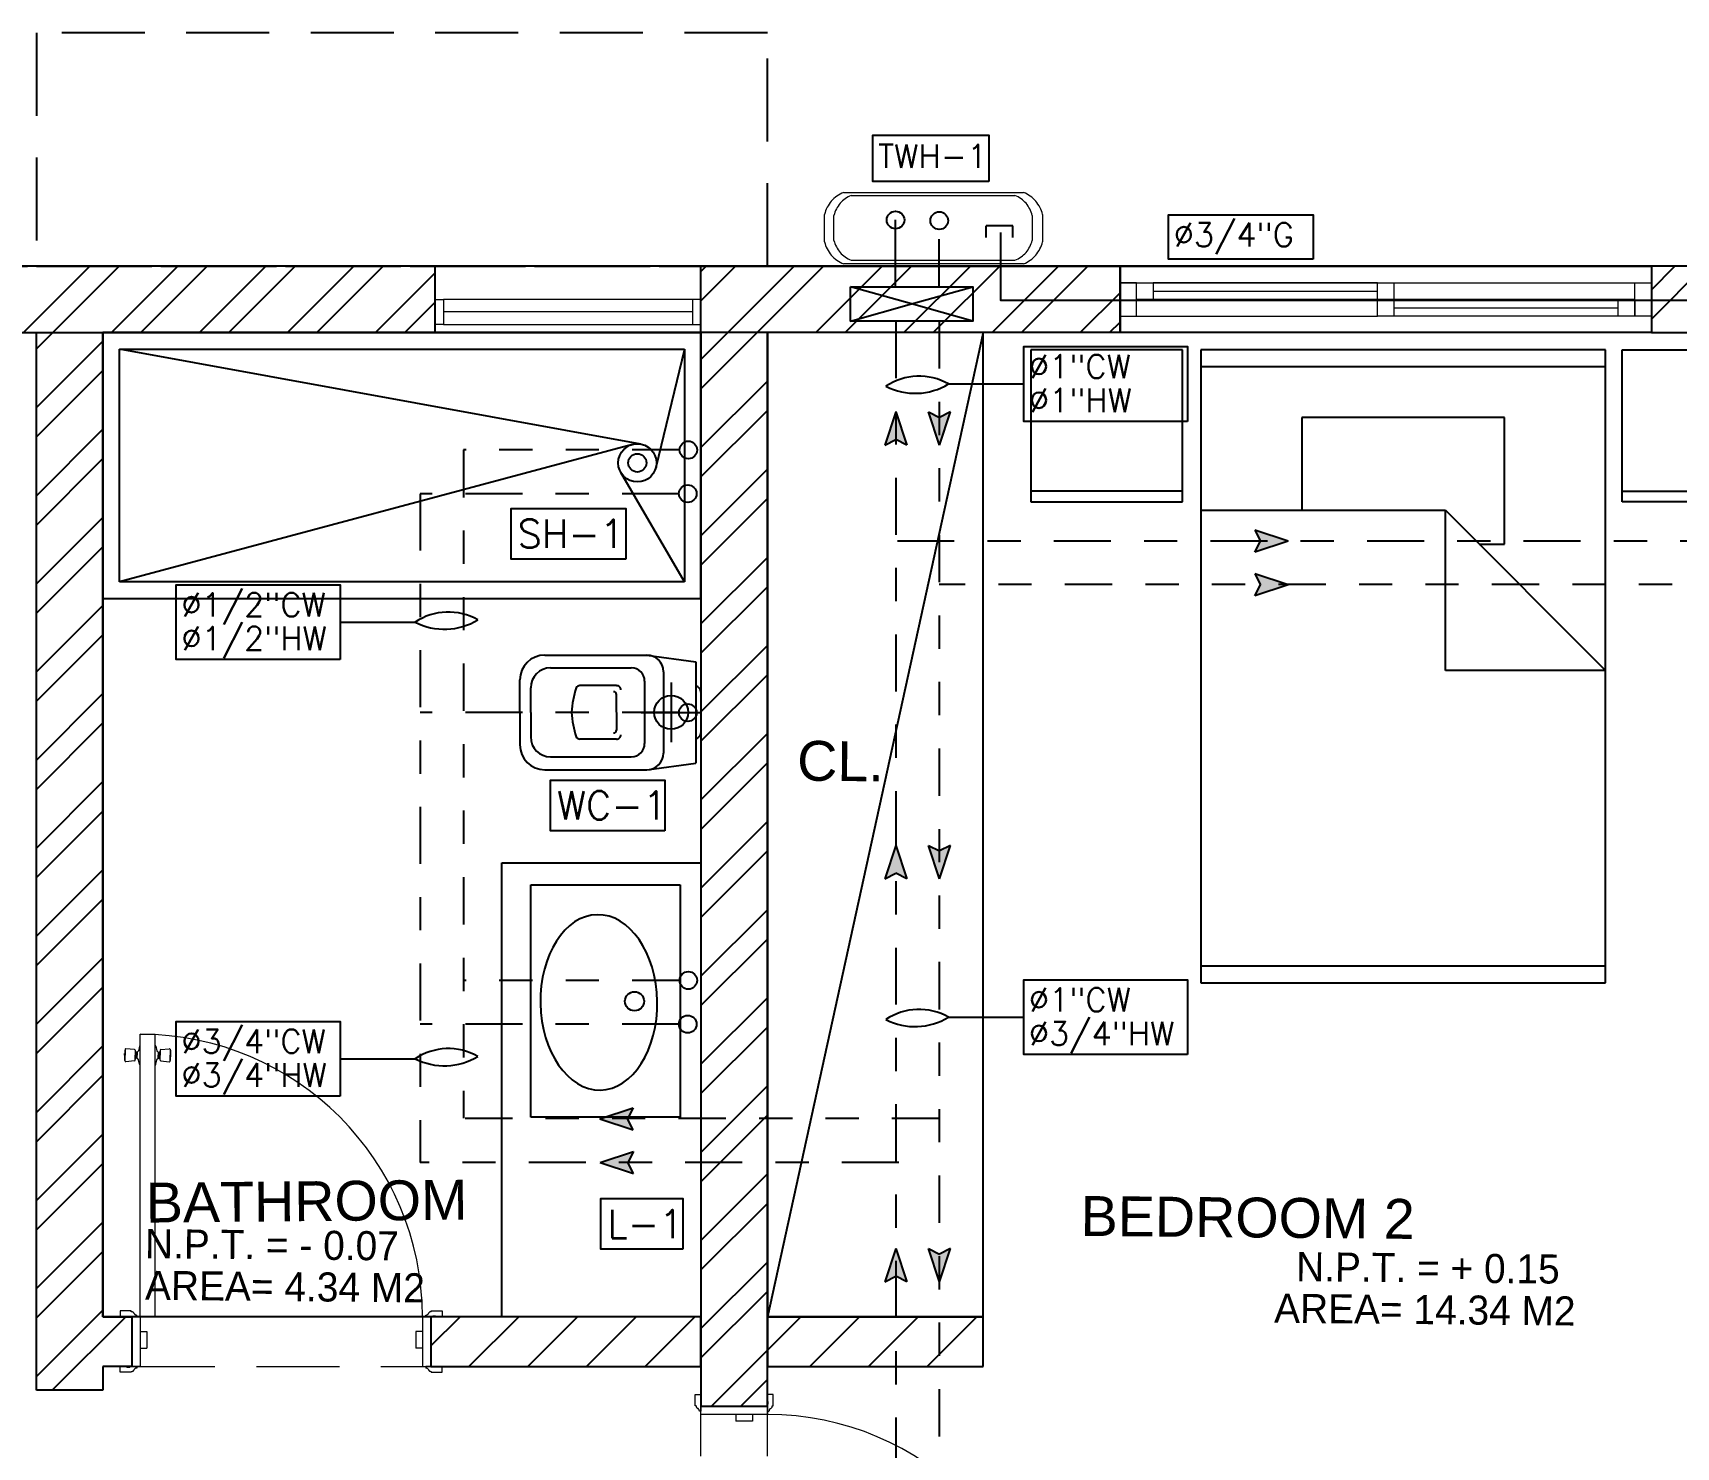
# Model space of a CAD drawing. Header units: millimetres. Extents: x 1591 to 1638, y 1324 to 1492.
# Drawn here: x 1609.208 to 1614.156, y 1416.92 to 1421.177 of the extents above; entities that cross this region are included whole.
import ezdxf
from ezdxf.lldxf.tags import DXFTag

# ---------------------------------------------------------------- set-up
doc = ezdxf.new("R2010")
doc.units = ezdxf.units.MM
for name, pattern in [('CENTER2', [28.575, 19.05, -3.175, 3.175, -3.175]), ('HIDDEN', [0.375, 0.25, -0.125]), ('PHANTOM2', [31.75, 15.875, -3.175, 3.175, -3.175, 3.175, -3.175]), ('PLANTAS$0$HIDDEN', [0.375, 0.25, -0.125])]:
    doc.linetypes.add(name, pattern=pattern)
for name, color, linetype in [('AA', 7, 'Continuous'), ('Li-Proyecciones', 40, 'HIDDEN'), ('Mo-Aparatos Sanitarios', 9, 'Continuous'), ('Mu-0.15', 63, 'Continuous'), ('Mu-0.20', 5, 'Continuous'), ('Mu-Alfeizar', 141, 'Continuous'), ('Plump', 7, 'Continuous'), ('TEXTS', 1, 'Continuous'), ('Tx-Espacio', 7, 'Continuous')]:
    doc.layers.add(name, color=color, linetype=linetype)
doc.layers.add('Ha-Muros 0.15', color=7, linetype='Continuous', true_color=0x8c8c8c)
doc.layers.add('Ha-Muros 0.20', color=7, linetype='Continuous', true_color=0x8c8c8c)
for name, color, linetype, lineweight in [('iluminacion', 1, 'Continuous', 15), ('JAMBA', 1, 'HIDDEN', 15), ('muro bajo', 123, 'Continuous', 9), ('PUERTAS', 3, 'Continuous', 20), ('Ventanas', 3, 'Continuous', 13)]:
    doc.layers.add(name, color=color, linetype=linetype, lineweight=lineweight)
doc.styles.add('CHICO', font='stylu.ttf')
doc.styles.add('GORDITA', font='swissek.ttf')
doc.styles.get("Standard").update_dxf_attribs({"font": 'arial.ttf'})
doc.styles.add('TEXTS', font='romans9.shx')
tags = doc.linetypes.add('GAS_LINE', pattern='A,12.7,-5.08,["GAS",Standard,S=2.54,R=0,X=-2.54,Y=-1.27],-6.35', length=24.13).pattern_tags.tags
tags[6] = DXFTag(74, 10)

# ---------------------------------------------------------------- blocks, each defined once
blk = doc.blocks.new('A$Cec5ab6e8')
at = {"color": 9, "linetype": 'Continuous', "true_color": 0xc7c8ca, "extrusion": (-3.67388e-16, -1, 0)}
for p, q in [((23.7672, 19.9277), (23.31, 19.9277)), ((23.7672, 19.5026), (23.31, 19.5026)), ((23.31, 19.4705), (23.7672, 19.4705))]:
    blk.add_line(p, q, dxfattribs=at)
at = {"color": 9, "linetype": 'Continuous', "true_color": 0xc7c8ca, "extrusion": (-1, 3.67388e-16, 0)}
for p, q in [((23.31, 19.9277), (23.31, 19.4705)), ((23.31, 19.9277), (23.31, 19.9277)), ((23.7672, 19.9277), (23.7672, 19.9277))]:
    blk.add_line(p, q, dxfattribs=at)
at = {"color": 9, "linetype": 'Continuous', "true_color": 0xc7c8ca}
for p, q in [((23.7672, 19.4705), (23.7672, 19.9277)), ((25.0912, 19.4705), (25.0912, 19.9277))]:
    blk.add_line(p, q, dxfattribs=at)
at = {"color": 9, "true_color": 0xc7c8ca}
for p, q in [((25.0412, 19.9277), (23.822, 19.9277)), ((23.822, 19.9277), (23.822, 18.0227)), ((25.0412, 18.0227), (25.0412, 19.9277)), ((25.0412, 19.8769), (23.822, 19.8769)), ((24.7364, 19.7245), (24.1268, 19.7245)), ((24.1268, 19.7245), (24.1268, 19.4451)), ((24.7364, 19.3435), (24.7364, 19.7245)), ((23.822, 19.4451), (24.5586, 19.4451)), ((24.5586, 19.4451), (25.0412, 18.9625)), ((24.5586, 18.9625), (24.5586, 19.4451)), ((24.6602, 19.3435), (24.7364, 19.3435)), ((21.847, 19.0094), (22.1541, 19.0094)), ((22.1541, 19.0094), (22.302, 18.9894)), ((21.8642, 18.9708), (22.1073, 18.9708)), ((22.2041, 18.9594), (22.2041, 18.7144)), ((22.302, 18.9894), (22.302, 18.6844)), ((25.0412, 18.9625), (24.5586, 18.9625)), ((21.772, 18.8369), (21.772, 18.9344)), ((21.8042, 18.8369), (21.8042, 18.9108)), ((22.0625, 18.9173), (21.9526, 18.9173)), ((22.1473, 18.9308), (22.1473, 18.743)), ((22.227, 18.9269), (22.227, 18.7469)), ((22.0626, 18.8374), (22.0626, 18.8908)), ((22.3166, 18.8982), (22.3166, 18.7757)), ((21.772, 18.8369), (21.772, 18.7394)), ((21.8042, 18.8369), (21.8042, 18.763)), ((22.0626, 18.8364), (22.0626, 18.7831)), ((22.137, 18.8369), (22.317, 18.8369)), ((22.0625, 18.7566), (21.9526, 18.7566)), ((21.847, 18.6644), (22.1541, 18.6644)), ((21.8642, 18.703), (22.1073, 18.703)), ((22.1541, 18.6644), (22.302, 18.6844)), ((23.822, 18.0735), (25.0412, 18.0735)), ((23.822, 18.0227), (25.0412, 18.0227))]:
    blk.add_line(p, q, dxfattribs=at)
at = {"color": 9, "linetype": 'Continuous', "true_color": 0xc7c8ca, "extrusion": (3.67388e-16, -1, 0)}
for p, q in [((25.0912, 19.9277), (25.5484, 19.9277)), ((25.0912, 19.5026), (25.5484, 19.5026)), ((25.5484, 19.4705), (25.0912, 19.4705))]:
    blk.add_line(p, q, dxfattribs=at)
at = {"color": 9, "linetype": 'Continuous', "true_color": 0xc7c8ca, "extrusion": (1, 3.67388e-16, 0)}
blk.add_line((25.0912, 19.9277), (25.0912, 19.9277), dxfattribs=at)
at = {"color": 9, "true_color": 0xc7c8ca}
blk.add_circle((22.227, 18.8369), 0.051, dxfattribs=at)
for centre, radius, start, end in [((21.847, 18.9344), 0.075, 90, 180), ((22.1541, 18.9594), 0.05, 0, 90), ((21.8642, 18.9108), 0.06, 90, 180), ((22.1073, 18.9308), 0.04, 0, 90), ((22.2781, 18.8076), 0.3525, 162.9925, 175.1733), ((21.9526, 18.904), 0.0133, 90, 150), ((22.0635, 18.9047), 0.0126, 0, 94.5391), ((22.2948, 18.8962), 0.0219, 5.0287, 70.7983), ((22.0544, 18.8908), 0.00815, 0.1738, 93.7164), ((22.2781, 18.8663), 0.3525, 184.8267, 197.0075), ((21.8642, 18.763), 0.06, 180, 270), ((21.9526, 18.7699), 0.0133, 210, 270), ((22.0544, 18.7831), 0.00815, 266.2836, 359.8262), ((22.0635, 18.7692), 0.0126, 265.4609, 0), ((22.2948, 18.7776), 0.0219, 289.2017, 354.9713), ((21.847, 18.7394), 0.075, 180, 270), ((22.1073, 18.743), 0.04, 270, 0), ((22.1541, 18.7144), 0.05, 270, 0)]:
    blk.add_arc(centre, radius, start, end, dxfattribs=at)
at = {"layer": 'Defpoints', "color": 9, "true_color": 0xc7c8ca}
for p, q in [((29.8386, 20.18), (17.0386, 20.18)), ((20.516, 17.0179), (20.516, 19.9799)), ((20.516, 19.9799), (22.317, 19.9799)), ((22.317, 19.9799), (22.317, 17.0179)), ((22.317, 17.0179), (20.516, 17.0179))]:
    blk.add_line(p, q, dxfattribs=at)
at = {"layer": 'Ha-Muros 0.15', "color": 9, "linetype": 'Continuous', "true_color": 0xc7c8ca}
for p, q in [((21.5033, 16.9297, 0), (21.5915, 17.0179, 0)), ((21.6185, 16.8681, 0), (21.7682, 17.0179, 0)), ((21.7952, 16.8681, 0), (21.9449, 17.0178, 0)), ((21.9719, 16.868, 0), (22.1216, 17.0177, 0)), ((22.1486, 16.8679, 0), (22.2983, 17.0177, 0)), ((22.517, 16.9172, 0), (22.6177, 17.0179, 0)), ((22.6447, 16.8681, 0), (22.7944, 17.0178, 0)), ((22.8214, 16.868, 0), (22.9711, 17.0177, 0)), ((22.9981, 16.868, 0), (23.1478, 17.0177, 0))]:
    blk.add_line(p, q, dxfattribs=at)
at = {"layer": 'Ha-Muros 0.20', "color": 9, "linetype": 'Continuous', "true_color": 0xc7c8ca}
for p, q in [((20.2766, 19.9799, 0), (20.4766, 20.1799, 0)), ((20.365, 19.9799, 0), (20.565, 20.1799, 0)), ((20.5417, 19.9799, 0), (20.7417, 20.1799, 0)), ((20.6301, 19.9799, 0), (20.8301, 20.1799, 0)), ((20.8069, 19.9799, 0), (21.0069, 20.1799, 0)), ((20.8953, 19.9799, 0), (21.0953, 20.1799, 0)), ((21.0721, 19.9799, 0), (21.2721, 20.1799, 0)), ((21.1605, 19.9799, 0), (21.3605, 20.1799, 0)), ((21.3372, 19.9799, 0), (21.517, 20.1597, 0)), ((22.317, 20.1642, 0), (22.3327, 20.1799, 0)), ((22.317, 20.0758, 0), (22.4211, 20.1799, 0)), ((22.3979, 19.9799, 0), (22.5979, 20.1799, 0)), ((22.4863, 19.9799, 0), (22.6863, 20.1799, 0)), ((22.6631, 19.9799, 0), (22.8631, 20.1799, 0)), ((22.7514, 19.9799, 0), (22.9514, 20.1799, 0)), ((22.9282, 19.9799, 0), (23.1282, 20.1799, 0)), ((23.0166, 19.9799, 0), (23.2166, 20.1799, 0)), ((23.1934, 19.9799, 0), (23.3934, 20.1799, 0)), ((23.2818, 19.9799, 0), (23.4818, 20.1799, 0)), ((25.1788, 20.1091, 0), (25.2495, 20.1799, 0)), ((25.1788, 20.0208, 0), (25.3379, 20.1799, 0)), ((23.4586, 19.9799, 0), (23.5788, 20.1001, 0)), ((21.4256, 19.9799, 0), (21.517, 20.0713, 0)), ((23.5469, 19.9799, 0), (23.5788, 20.0117, 0)), ((20.316, 19.931, 0), (20.365, 19.9799, 0)), ((20.316, 19.7542, 0), (20.516, 19.9542, 0)), ((22.317, 19.899, 0), (22.3979, 19.9799, 0)), ((22.317, 19.8106, 0), (22.4863, 19.9799, 0)), ((20.316, 19.6658, 0), (20.516, 19.8658, 0)), ((22.317, 19.6339, 0), (22.517, 19.8339, 0)), ((22.317, 19.5455, 0), (22.517, 19.7455, 0)), ((20.316, 19.489, 0), (20.516, 19.689, 0)), ((20.316, 19.4006, 0), (20.516, 19.6006, 0)), ((22.317, 19.3687, 0), (22.517, 19.5687, 0)), ((22.317, 19.2803, 0), (22.517, 19.4803, 0)), ((20.316, 19.2239, 0), (20.516, 19.4239, 0)), ((20.316, 19.1355, 0), (20.516, 19.3355, 0)), ((22.317, 19.1035, 0), (22.517, 19.3035, 0)), ((22.317, 19.0151, 0), (22.517, 19.2151, 0)), ((20.316, 18.9587, 0), (20.516, 19.1587, 0)), ((20.316, 18.8703, 0), (20.516, 19.0703, 0)), ((22.317, 18.8384, 0), (22.517, 19.0384, 0)), ((22.317, 18.75, 0), (22.517, 18.95, 0)), ((20.316, 18.6935, 0), (20.516, 18.8935, 0)), ((20.316, 18.6052, 0), (20.516, 18.8052, 0)), ((22.317, 18.5732, 0), (22.517, 18.7732, 0)), ((22.317, 18.4848, 0), (22.517, 18.6848, 0)), ((20.316, 18.4284, 0), (20.516, 18.6284, 0)), ((20.316, 18.34, 0), (20.516, 18.54, 0)), ((22.317, 18.308, 0), (22.517, 18.508, 0)), ((22.317, 18.2197, 0), (22.517, 18.4197, 0)), ((20.316, 18.1632, 0), (20.516, 18.3632, 0)), ((20.316, 18.0748, 0), (20.516, 18.2748, 0)), ((22.317, 18.0429, 0), (22.517, 18.2429, 0)), ((22.317, 17.9545, 0), (22.517, 18.1545, 0)), ((20.316, 17.8981, 0), (20.516, 18.098, 0)), ((20.316, 17.8097, 0), (20.516, 18.0097, 0)), ((22.317, 17.7777, 0), (22.517, 17.9777, 0)), ((22.317, 17.6893, 0), (22.517, 17.8893, 0)), ((20.316, 17.6329, 0), (20.516, 17.8329, 0)), ((20.316, 17.5445, 0), (20.516, 17.7445, 0)), ((22.317, 17.5125, 0), (22.517, 17.7125, 0)), ((22.317, 17.4242, 0), (22.517, 17.6242, 0)), ((20.316, 17.3677, 0), (20.516, 17.5677, 0)), ((20.316, 17.2793, 0), (20.516, 17.4793, 0)), ((22.317, 17.2474, 0), (22.517, 17.4474, 0)), ((22.317, 17.159, 0), (22.517, 17.359, 0)), ((20.316, 17.1026, 0), (20.516, 17.3026, 0)), ((20.316, 17.0142, 0), (20.516, 17.2142, 0)), ((22.317, 16.9822, 0), (22.517, 17.1822, 0)), ((22.317, 16.8938, 0), (22.517, 17.0938, 0)), ((20.316, 16.8374, 0), (20.516, 17.0374, 0)), ((20.3635, 16.7964, 0), (20.585, 17.0179, 0)), ((22.3483, 16.7484, 0), (22.517, 16.9171, 0)), ((22.4367, 16.7484, 0), (22.517, 16.8287, 0))]:
    blk.add_line(p, q, dxfattribs=at)
at = {"layer": 'JAMBA', "color": 9, "true_color": 0xc7c8ca}
for p, q in [((20.6016, 17.0354), (20.5684, 17.0354)), ((20.5684, 17.0354), (20.5684, 17.0179)), ((20.6016, 17.0326), (20.6016, 17.0354)), ((20.6183, 17.0179), (20.6183, 17.0227)), ((21.4883, 17.0179), (21.4883, 17.0227)), ((21.505, 17.0326), (21.505, 17.0354)), ((21.505, 17.0354), (21.5382, 17.0354)), ((21.5382, 17.0354), (21.5382, 17.0179)), ((20.5684, 17.0179), (20.587, 17.0179)), ((20.587, 17.0179), (20.5886, 17.0195)), ((20.5886, 17.0195), (20.5973, 17.0195)), ((20.5973, 17.0195), (20.5992, 17.0179)), ((20.5992, 17.0179), (20.6183, 17.0179)), ((21.5073, 17.0179), (21.4883, 17.0179)), ((21.5093, 17.0195), (21.5073, 17.0179)), ((21.5179, 17.0195), (21.5093, 17.0195)), ((21.5195, 17.0179), (21.5179, 17.0195)), ((21.5382, 17.0179), (21.5195, 17.0179)), ((20.5684, 16.8505), (20.5684, 16.8679)), ((20.5684, 16.8679), (20.587, 16.8679)), ((20.6016, 16.8505), (20.5684, 16.8505)), ((20.587, 16.8679), (20.5886, 16.8664)), ((20.5886, 16.8664), (20.5973, 16.8664)), ((20.5973, 16.8664), (20.5992, 16.8679)), ((20.5992, 16.8679), (20.6183, 16.8679)), ((20.6016, 16.8533), (20.6016, 16.8505)), ((20.6183, 16.8679), (20.6183, 16.8632)), ((21.5073, 16.8679), (21.4883, 16.8679)), ((21.4883, 16.8679), (21.4883, 16.8632)), ((21.505, 16.8533), (21.505, 16.8505)), ((21.505, 16.8505), (21.5382, 16.8505)), ((21.5093, 16.8664), (21.5073, 16.8679)), ((21.5179, 16.8664), (21.5093, 16.8664)), ((21.5195, 16.8679), (21.5179, 16.8664)), ((21.5382, 16.8679), (21.5195, 16.8679)), ((21.5382, 16.8505), (21.5382, 16.8679)), ((22.2996, 16.75), (22.2996, 16.7833)), ((22.2996, 16.7833), (22.317, 16.7833)), ((22.317, 16.7833), (22.317, 16.7646)), ((22.5345, 16.7833), (22.517, 16.7833)), ((22.517, 16.7833), (22.517, 16.7646)), ((22.5345, 16.75), (22.5345, 16.7833)), ((22.3023, 16.75), (22.2996, 16.75)), ((22.317, 16.7334), (22.3123, 16.7334)), ((22.317, 16.7646), (22.3154, 16.763)), ((22.3154, 16.763), (22.3154, 16.7544)), ((22.3154, 16.7544), (22.317, 16.7524)), ((22.317, 16.7524), (22.317, 16.7334)), ((22.517, 16.7646), (22.5186, 16.763)), ((22.5186, 16.7544), (22.517, 16.7524)), ((22.517, 16.7524), (22.517, 16.7334)), ((22.517, 16.7334), (22.5218, 16.7334)), ((22.5186, 16.763), (22.5186, 16.7544)), ((22.5317, 16.75), (22.5345, 16.75))]:
    blk.add_line(p, q, dxfattribs=at)
for centre, radius, start, end in [((20.6028, 17.0251), 0.00758, 16.399, 99.136), ((20.6185, 17.0327), 0.00997, 212.7151, 268.8935), ((21.4881, 17.0327), 0.00997, 271.1065, 327.2849), ((21.5038, 17.0251), 0.00758, 80.864, 163.601), ((20.6028, 16.8607), 0.00758, 260.864, 343.601), ((20.6185, 16.8532), 0.00997, 91.1065, 147.2849), ((21.4881, 16.8532), 0.00997, 32.7151, 88.8935), ((21.5038, 16.8607), 0.00758, 196.399, 279.136), ((22.3098, 16.7488), 0.00758, 170.864, 253.601), ((22.3023, 16.7332), 0.00997, 1.1065, 57.2849), ((22.5318, 16.7332), 0.00997, 122.7151, 178.8935), ((22.5242, 16.7488), 0.00758, 286.399, 9.136)]:
    blk.add_arc(centre, radius, start, end, dxfattribs=at)
at = {"layer": 'Li-Proyecciones', "color": 9, "true_color": 0xc7c8ca}
for p, q in [((22.517, 20.8822), (20.316, 20.8822)), ((20.316, 20.8822), (20.316, 20.18)), ((22.517, 20.18), (22.517, 20.8822)), ((17.0386, 20.1799), (27.812, 20.18)), ((17.0386, 20.1799, 0), (27.6274, 20.18, 0)), ((20.316, 20.18), (22.517, 20.18))]:
    blk.add_line(p, q, dxfattribs=at)
at = {"layer": 'Mo-Aparatos Sanitarios', "color": 9, "true_color": 0xc7c8ca}
for p, q in [((22.317, 19.9799), (20.516, 19.9799)), ((20.516, 19.9799), (20.516, 19.1799)), ((22.317, 19.1799), (22.317, 19.9799)), ((23.167, 19.9799), (22.517, 19.9799)), ((22.517, 19.9799), (22.517, 17.0179)), ((23.167, 19.9799), (22.517, 17.0179)), ((23.1665, 17.0179), (23.167, 19.9799)), ((22.1358, 19.6445), (20.566, 19.9299)), ((20.566, 19.9299), (22.267, 19.9299)), ((20.566, 19.2299), (20.566, 19.9299)), ((22.267, 19.9299), (22.1815, 19.5744)), ((22.267, 19.9299), (22.267, 19.2299)), ((22.1107, 19.6435), (20.566, 19.2299)), ((22.267, 19.2299), (22.0758, 19.559)), ((22.267, 19.2299), (20.566, 19.2299)), ((20.516, 19.1799), (22.317, 19.1799)), ((21.717, 17.0179), (21.717, 18.3835)), ((21.717, 18.3835), (22.317, 18.3835)), ((22.317, 18.3835), (22.317, 17.534)), ((21.8044, 17.6181), (21.8044, 18.3181)), ((21.8044, 18.3181), (22.2544, 18.3181)), ((22.2544, 18.3181), (22.2544, 17.6181)), ((22.2544, 17.6181), (21.8044, 17.6181)), ((22.517, 17.0179), (23.1665, 17.0179))]:
    blk.add_line(p, q, dxfattribs=at)
for centre, radius in [((22.1255, 19.5879), 0.0575), ((22.1255, 19.5879), 0.0575), ((22.1255, 19.5879), 0.0275), ((22.1168, 17.9672), 0.0287)]:
    blk.add_circle(centre, radius, dxfattribs=at)
at = {"layer": 'Mo-Aparatos Sanitarios', "color": 9, "true_color": 0xc7c8ca, "extrusion": (0, 0, -1)}
blk.add_ellipse((22.0094, 17.964, 0.4739), major_axis=(-0.0046, 0.2639), ratio=0.667107, dxfattribs=at)
at = {"layer": 'Mu-0.15', "color": 9, "true_color": 0xc7c8ca}
for p, q in [((22.317, 17.0179), (21.5033, 17.0179)), ((21.5033, 17.0179), (21.5033, 16.8679)), ((22.317, 16.8679), (22.317, 17.0179)), ((23.1665, 17.0177), (22.517, 17.0179)), ((22.517, 17.0179), (22.517, 16.8682)), ((23.1665, 16.8679), (23.1665, 17.0177)), ((21.5033, 16.8679), (22.3157, 16.8679)), ((22.517, 16.8682), (23.1665, 16.8679))]:
    blk.add_line(p, q, dxfattribs=at)
at = {"layer": 'Mu-0.20', "color": 9, "true_color": 0xc7c8ca}
for p, q in [((21.517, 20.1799), (19.2483, 20.1799)), ((21.517, 19.9799), (21.517, 20.1799)), ((22.317, 19.9799), (22.317, 20.1799)), ((22.317, 20.1799), (23.5788, 20.1799)), ((23.5788, 20.1799), (23.5788, 19.9799)), ((25.1788, 20.1799), (25.1788, 19.9799)), ((29.8386, 20.1799), (25.1788, 20.1799)), ((19.2483, 19.9799), (21.517, 19.9799)), ((20.316, 16.7964), (20.316, 19.9799)), ((20.316, 19.9799), (20.516, 19.9799)), ((20.516, 19.9799), (20.516, 17.0179)), ((22.517, 19.9799), (22.317, 19.9799)), ((22.317, 19.9799), (22.317, 16.7484)), ((23.5788, 19.9799), (22.317, 19.9799)), ((22.517, 16.7484), (22.517, 19.9799)), ((25.1788, 19.9799), (29.8386, 19.9799)), ((20.516, 17.0179), (20.6033, 17.0179)), ((20.6033, 17.0179), (20.6033, 16.8679)), ((20.6033, 16.8679), (20.516, 16.8679)), ((20.516, 16.8679), (20.516, 16.7964)), ((20.516, 16.7964), (20.316, 16.7964)), ((22.317, 16.7484), (22.517, 16.7484))]:
    blk.add_line(p, q, dxfattribs=at)
at = {"layer": 'Mu-Alfeizar', "color": 9, "true_color": 0xc7c8ca}
for p, q in [((23.5788, 20.1799), (25.1788, 20.1799)), ((23.5788, 19.9799), (23.5788, 20.1799)), ((25.1788, 20.1799), (25.1788, 19.9799)), ((25.1788, 19.9799), (23.5788, 19.9799))]:
    blk.add_line(p, q, dxfattribs=at)
at = {"layer": 'muro bajo', "color": 9, "true_color": 0xc7c8ca}
for p, q in [((21.517, 20.1799), (22.317, 20.1799)), ((21.517, 19.9799), (22.317, 19.9799))]:
    blk.add_line(p, q, dxfattribs=at)
at = {"layer": 'PUERTAS', "color": 9, "true_color": 0xc7c8ca}
for p, q in [((20.6283, 17.0179), (20.6283, 17.8679)), ((20.6283, 17.8679), (20.6733, 17.8679)), ((20.6733, 17.0179), (20.6733, 17.8679)), ((20.5833, 17.8205), (20.5822, 17.8205)), ((20.5822, 17.8205), (20.5822, 17.8049)), ((20.5833, 17.8227), (20.5833, 17.8049)), ((20.6115, 17.8219), (20.5855, 17.8246)), ((20.6133, 17.8199), (20.6133, 17.8049)), ((20.6133, 17.816), (20.6135, 17.816)), ((20.6155, 17.814), (20.6155, 17.8049)), ((20.6194, 17.8138), (20.6155, 17.8138)), ((20.6194, 17.8142), (20.6194, 17.8049)), ((20.6213, 17.8162), (20.6214, 17.8162)), ((20.626, 17.832), (20.6232, 17.8184)), ((20.6232, 17.8184), (20.6232, 17.8182)), ((20.6283, 17.834), (20.628, 17.834)), ((20.6733, 17.834), (20.6736, 17.834)), ((20.6756, 17.832), (20.6784, 17.8184)), ((20.6784, 17.8184), (20.6784, 17.8182)), ((20.6803, 17.8162), (20.6802, 17.8162)), ((20.6821, 17.8142), (20.6821, 17.8049)), ((20.6821, 17.8138), (20.6861, 17.8138)), ((20.6861, 17.814), (20.6861, 17.8049)), ((20.6883, 17.816), (20.6881, 17.816)), ((20.6883, 17.8199), (20.6883, 17.8049)), ((20.6901, 17.8219), (20.7161, 17.8246)), ((20.7183, 17.8227), (20.7183, 17.8049)), ((20.7183, 17.8205), (20.7193, 17.8205)), ((20.7193, 17.8205), (20.7193, 17.8049)), ((20.5822, 17.8101), (20.5816, 17.8101)), ((20.5816, 17.8049), (20.5816, 17.8101)), ((20.5816, 17.8049), (20.5816, 17.7996)), ((20.5822, 17.7996), (20.5816, 17.7996)), ((20.5822, 17.7893), (20.5822, 17.8049)), ((20.5833, 17.7893), (20.5822, 17.7893)), ((20.5833, 17.7871), (20.5833, 17.8049)), ((20.6115, 17.7879), (20.5855, 17.7851)), ((20.6133, 17.7899), (20.6133, 17.8049)), ((20.6133, 17.7937), (20.6135, 17.7937)), ((20.6155, 17.7957), (20.6155, 17.8049)), ((20.6194, 17.796), (20.6155, 17.796)), ((20.6194, 17.7956), (20.6194, 17.8049)), ((20.6213, 17.7936), (20.6214, 17.7936)), ((20.6232, 17.7913), (20.6232, 17.7916)), ((20.626, 17.7778), (20.6232, 17.7913)), ((20.6283, 17.7758), (20.628, 17.7758)), ((20.6733, 17.7758), (20.6736, 17.7758)), ((20.6756, 17.7778), (20.6784, 17.7913)), ((20.6784, 17.7913), (20.6784, 17.7916)), ((20.6803, 17.7936), (20.6802, 17.7936)), ((20.6821, 17.7956), (20.6821, 17.8049)), ((20.6821, 17.796), (20.6861, 17.796)), ((20.6861, 17.7957), (20.6861, 17.8049)), ((20.6883, 17.7937), (20.6881, 17.7937)), ((20.6883, 17.7899), (20.6883, 17.8049)), ((20.6901, 17.7879), (20.7161, 17.7851)), ((20.7183, 17.7871), (20.7183, 17.8049)), ((20.7183, 17.7893), (20.7193, 17.7893)), ((20.7193, 17.8101), (20.7199, 17.8101)), ((20.7193, 17.7893), (20.7193, 17.8049)), ((20.7193, 17.7996), (20.7199, 17.7996)), ((20.7199, 17.8049), (20.7199, 17.8101)), ((20.7199, 17.8049), (20.7199, 17.7996)), ((20.6033, 17.0179), (20.6283, 17.0179)), ((20.6033, 17.0179), (20.6033, 16.8679)), ((20.6283, 17.0179), (20.6733, 17.0179)), ((20.6283, 17.0179), (20.6283, 16.8679)), ((20.6283, 16.9729), (20.6483, 16.9729)), ((20.6483, 16.9729), (20.6483, 16.9229)), ((21.4783, 16.9729), (21.4583, 16.9729)), ((21.4583, 16.9729), (21.4583, 16.9229)), ((21.4783, 17.0179), (21.4783, 16.8679)), ((21.5033, 17.0179), (21.4783, 17.0179)), ((21.5033, 17.0179), (21.5033, 16.8679)), ((20.6283, 16.9229), (20.6483, 16.9229)), ((21.4783, 16.9229), (21.4583, 16.9229)), ((20.6283, 16.8679), (20.6033, 16.8679)), ((21.4783, 16.8679), (21.5033, 16.8679)), ((22.517, 16.7484), (22.317, 16.7484)), ((22.317, 16.7234), (22.317, 16.7484)), ((22.517, 16.7484), (22.517, 16.7234)), ((22.517, 16.7234), (22.317, 16.7234)), ((22.422, 16.7234), (22.422, 16.7034)), ((22.472, 16.7034), (22.422, 16.7034)), ((22.472, 16.7234), (22.472, 16.7034))]:
    blk.add_line(p, q, dxfattribs=at)
at = {"layer": 'PUERTAS', "color": 9, "linetype": 'HIDDEN', "true_color": 0xc7c8ca}
for p, q in [((20.6033, 17.0179), (21.5033, 17.0179)), ((20.6033, 16.8679), (21.5033, 16.8679)), ((22.317, 15.8484), (22.317, 16.7484)), ((22.517, 15.8484), (22.517, 16.7484))]:
    blk.add_line(p, q, dxfattribs=at)
at = {"layer": 'PUERTAS', "color": 9, "true_color": 0xc7c8ca}
for centre, radius, start, end in [((20.6283, 17.0179), 0.85, 0, 90), ((20.5853, 17.8227), 0.002, 83.9236, 180), ((20.6113, 17.8199), 0.002, 0, 83.9236), ((20.6135, 17.814), 0.002, 0, 90), ((20.6214, 17.8142), 0.002, 95.2572, 180), ((20.6212, 17.8182), 0.002, 275.2572, 0), ((20.628, 17.832), 0.002, 90, 180), ((20.6736, 17.832), 0.002, 0, 90), ((20.6804, 17.8182), 0.002, 180, 264.7428), ((20.6801, 17.8142), 0.002, 0, 84.7428), ((20.6881, 17.814), 0.002, 90, 180), ((20.6903, 17.8199), 0.002, 96.0764, 180), ((20.7163, 17.8227), 0.002, 0, 96.0764), ((20.5853, 17.7871), 0.002, 180, 276.0764), ((20.6113, 17.7899), 0.002, 276.0764, 360), ((20.6135, 17.7957), 0.002, 270, 0), ((20.6214, 17.7956), 0.002, 180, 264.7428), ((20.6212, 17.7916), 0.002, 0, 84.7428), ((20.628, 17.7778), 0.002, 180, 270), ((20.6736, 17.7778), 0.002, 270, 0), ((20.6804, 17.7916), 0.002, 95.2572, 180), ((20.6801, 17.7956), 0.002, 275.2572, 0), ((20.6881, 17.7957), 0.002, 180, 270), ((20.6903, 17.7899), 0.002, 180, 263.9236), ((20.7163, 17.7871), 0.002, 263.9236, 0), ((22.517, 15.8734), 0.85, 0, 90)]:
    blk.add_arc(centre, radius, start, end, dxfattribs=at)
at = {"layer": 'Ventanas', "color": 9, "true_color": 0xc7c8ca}
for p, q in [((23.6288, 20.1299), (23.5788, 20.1299)), ((23.5788, 20.1299), (23.5788, 20.0299)), ((23.5788, 20.1299), (25.1788, 20.1299)), ((23.6288, 20.0299), (23.6288, 20.1299)), ((23.6288, 20.0799), (23.6288, 20.1299)), ((23.6288, 20.1299), (23.6788, 20.1299)), ((24.3538, 20.1299), (23.6788, 20.1299)), ((23.6788, 20.1299), (23.6788, 20.0799)), ((23.6788, 20.1049), (24.3538, 20.1049)), ((24.3538, 20.0799), (24.3538, 20.1299)), ((24.3538, 20.1299), (24.4038, 20.1299)), ((24.4038, 20.1299), (24.4038, 20.0799)), ((25.1288, 20.0299), (25.1288, 20.1299)), ((25.1288, 20.1299), (25.1788, 20.1299)), ((25.1788, 20.1299), (25.1788, 20.0299)), ((21.517, 20.0799), (21.542, 20.0799)), ((21.517, 20.0049), (21.517, 20.0799)), ((21.542, 20.0799), (21.542, 20.0049)), ((22.292, 20.0799), (21.542, 20.0799)), ((22.292, 20.0424), (21.542, 20.0424)), ((22.317, 20.0799), (22.292, 20.0799)), ((22.292, 20.0799), (22.292, 20.0049)), ((22.317, 20.0049), (22.317, 20.0799)), ((23.6788, 20.0799), (23.6288, 20.0799)), ((24.3538, 20.0799), (23.6788, 20.0799)), ((24.3538, 20.0299), (24.3538, 20.0799)), ((24.3538, 20.0799), (24.4038, 20.0799)), ((24.4038, 20.0799), (24.3538, 20.0799)), ((25.1288, 20.0799), (24.4038, 20.0799)), ((24.4038, 20.0799), (24.4038, 20.0299)), ((24.4038, 20.0549), (25.0788, 20.0549)), ((25.0788, 20.0299), (25.0788, 20.0799)), ((25.0788, 20.0799), (25.1288, 20.0799)), ((25.1288, 20.0799), (25.1288, 20.0299)), ((21.542, 20.0049), (21.517, 20.0049)), ((21.542, 20.0049), (22.292, 20.0049)), ((22.292, 20.0049), (22.317, 20.0049)), ((23.5788, 20.0299), (23.6288, 20.0299)), ((23.6288, 20.0299), (24.3538, 20.0299)), ((24.4038, 20.0299), (24.3538, 20.0299)), ((25.0788, 20.0299), (24.4038, 20.0299)), ((25.1288, 20.0299), (25.0788, 20.0299)), ((25.1788, 20.0299), (25.1288, 20.0299))]:
    blk.add_line(p, q, dxfattribs=at)
at = {"layer": 'Tx-Espacio', "color": 9, "true_color": 0xc7c8ca}
for s, height, rotation, style, p in [('CL.', 0.12, 359.4623, 'GORDITA', (22.6062, 18.6315)), ('BATHROOM', 0.12, 0.5377, 'GORDITA', (20.6458, 17.301)), ('BEDROOM 2', 0.12, 359.4623, 'GORDITA', (23.4598, 17.2613)), ('N.P.T. = - 0.07', 0.087521, 359.4623, 'CHICO', (20.6426, 17.1941)), ('N.P.T. = + 0.15', 0.087521, 359.4623, 'CHICO', (24.1088, 17.1248)), ('AREA= 4.34 M2', 0.087521, 359.4623, 'CHICO', (20.6427, 17.0687)), ('AREA= 14.34 M2', 0.087521, 359.4623, 'CHICO', (24.0426, 16.9997))]:
    blk.add_text(s, height=height, rotation=rotation, dxfattribs=dict(at, style=style)).set_placement(p)
blk = doc.blocks.new('A$C22703fde')
at = {"layer": 'iluminacion', "color": 0}
for points in [[(0.0597, 0.2219), (0.6022, 0.2219)], [(0.0831, 0.213), (0.5763, 0.213)], [(0.0027, 0.0731), (0.0027, 0.1558)], [(0.0312, 0.0778), (0.0312, 0.1529)], [(0.6281, 0.1529), (0.6281, 0.0778)], [(0.6593, 0.1558), (0.6593, 0.0731)], [(0.6022, 0.007), (0.0597, 0.007)], [(0.5763, 0.0176), (0.0831, 0.0176)]]:
    blk.add_lwpolyline(points, dxfattribs=at)
at = {"layer": 'iluminacion', "color": 0, "linetype": 'PLANTAS$0$HIDDEN'}
for centre, radius, start, end in [((0.0957, 0.1333), 0.0957, 112.0547, 166.3787), ((0.1157, 0.1324), 0.087, 112.0547, 166.3787), ((0.5436, 0.1324), 0.087, 13.6213, 67.9453), ((0.5663, 0.1333), 0.0957, 13.6213, 67.9453), ((0.0957, 0.0957), 0.0957, 193.6213, 247.9453), ((0.1157, 0.0983), 0.087, 193.6213, 247.9453), ((0.5436, 0.0983), 0.087, 292.0547, 346.3787), ((0.5663, 0.0957), 0.0957, 292.0547, 346.3787)]:
    blk.add_arc(centre, radius, start, end, dxfattribs=at)
blk = doc.blocks.new('A$Cd1a97482')
at = {"layer": 'Plump'}
h = blk.add_hatch(color=0, dxfattribs=at)
h.dxf.hatch_style = 1
h.paths.add_polyline_path([(0, 0), (0.0332, 0.0169), (0.0663, 0), (0.0332, 0.1004)])
at = {"layer": 'Plump', "color": 0}
for p, q in [((0.0332, 0.1004), (0, 0)), ((0.0332, 0.1004), (0.0663, 0)), ((0, 0), (0.0332, 0.0169)), ((0.0663, 0), (0.0332, 0.0169))]:
    blk.add_line(p, q, dxfattribs=at)

msp = doc.modelspace()

# ---------------------------------------------------------------- linework, layer by layer
at = {"layer": 'AA', "color": 116, "linetype": 'GAS_LINE', "true_color": 0x136734}
for p, q in [((1612.15924, 1420.59671), (1612.07867, 1420.59671)), ((1612.07867, 1420.56167), (1612.07867, 1420.59671)), ((1612.15924, 1420.56167), (1612.15924, 1420.59671))]:
    msp.add_line(p, q, dxfattribs=at)
at = {"layer": 'AA', "color": 2}
for p, q in [((1611.85414, 1420.36128), (1611.67, 1420.41315)), ((1611.85414, 1420.36128), (1612.03828, 1420.41315)), ((1611.67, 1420.3094), (1611.85414, 1420.36128)), ((1612.03828, 1420.3094), (1611.85414, 1420.36128))]:
    msp.add_line(p, q, dxfattribs=at)
at = {"layer": 'AA'}
msp.add_lwpolyline([(1611.67, 1420.41315), (1612.03828, 1420.41315), (1612.03828, 1420.3094), (1611.67, 1420.3094)], close=True, dxfattribs=at)
at = {"layer": 'Plump', "color": 5}
msp.add_line((1611.80594, 1420.41315), (1611.80594, 1420.61407), dxfattribs=at)
at = {"layer": 'Plump', "color": 1, "linetype": 'PHANTOM2', "ltscale": 0.009}
for p, q in [((1611.93757, 1420.41315), (1611.93757, 1420.6122)), ((1611.93753, 1420.3094), (1611.93753, 1411.30557)), ((1611.15553, 1419.92183), (1610.50502, 1419.92183)), ((1610.50502, 1419.92183), (1610.50502, 1417.91065)), ((1618.24451, 1419.5163), (1611.93753, 1419.5163)), ((1611.15553, 1418.32509), (1610.50502, 1418.32509)), ((1611.93807, 1417.90902), (1610.50556, 1417.90902))]:
    msp.add_line(p, q, dxfattribs=at)
at = {"layer": 'Plump', "color": 5, "linetype": 'CENTER2', "ltscale": 0.009}
for p, q in [((1611.80649, 1420.3094), (1611.80649, 1409.63311)), ((1611.15367, 1419.7902), (1610.37398, 1419.7902)), ((1610.37398, 1419.7902), (1610.37398, 1417.77721)), ((1618.11174, 1419.64734), (1611.80649, 1419.64734)), ((1611.15367, 1419.13112), (1610.37398, 1419.13112)), ((1611.15367, 1418.19347), (1610.37398, 1418.19347)), ((1611.8158, 1417.77721), (1610.37398, 1417.77721))]:
    msp.add_line(p, q, dxfattribs=at)
at = {"layer": 'Plump', "color": 0}
for p, q in [((1611.96559, 1420.12043), (1612.19173, 1420.12043)), ((1610.13315, 1419.40336), (1610.3593, 1419.40336)), ((1611.96559, 1418.21431), (1612.19173, 1418.21431)), ((1610.13315, 1418.08933), (1610.3593, 1418.08933))]:
    msp.add_line(p, q, dxfattribs=at)
for points in [[(1612.08686, 1420.72975), (1611.73763, 1420.72975), (1611.73763, 1420.86939), (1612.08686, 1420.86939)], [(1612.68513, 1420.00791), (1612.19173, 1420.00791), (1612.19173, 1420.23296), (1612.68513, 1420.23296)], [(1610.99377, 1419.59305), (1610.6489, 1419.59305), (1610.6489, 1419.74527), (1610.99377, 1419.74527)], [(1610.13315, 1419.29084), (1609.63975, 1419.29084), (1609.63975, 1419.51589), (1610.13315, 1419.51589)], [(1611.11086, 1418.7757), (1610.7673, 1418.7757), (1610.7673, 1418.92791), (1611.11086, 1418.92791)], [(1612.68513, 1418.10178), (1612.19173, 1418.10178), (1612.19173, 1418.32683), (1612.68513, 1418.32683)], [(1610.13315, 1417.9768), (1609.63975, 1417.9768), (1609.63975, 1418.20186), (1610.13315, 1418.20186)], [(1611.16526, 1417.51594), (1610.9188, 1417.51594), (1610.9188, 1417.66816), (1611.16526, 1417.66816)]]:
    msp.add_lwpolyline(points, close=True, dxfattribs=at)
at = {"layer": 'Plump', "color": 0, "elevation": -0.00001}
msp.add_lwpolyline([(1613.06319, 1420.49596), (1612.6279, 1420.49596), (1612.6279, 1420.62966), (1613.06319, 1420.62966)], close=True, dxfattribs=at)
at = {"layer": 'Plump', "color": 116, "linetype": 'GAS_LINE', "ltscale": 0.025, "true_color": 0x136734}
msp.add_lwpolyline([(1618.62476, 1412.78369), (1618.62476, 1412.78369), (1618.62476, 1414.43375), (1614.61172, 1414.43375), (1614.61172, 1420.37212), (1612.12292, 1420.37212), (1612.12292, 1420.57662)], dxfattribs=at)
at = {"layer": 'Plump', "color": 5}
for centre in [(1611.80594, 1420.61407), (1611.18013, 1419.7902), (1611.18013, 1419.13112), (1611.18013, 1418.19347)]:
    msp.add_circle(centre, 0.02647, dxfattribs=at)
at = {"layer": 'Plump', "color": 1}
for centre in [(1611.93757, 1420.6122), (1611.182, 1419.92183), (1611.182, 1418.32509)]:
    msp.add_circle(centre, 0.02647, dxfattribs=at)
at = {"layer": 'Plump', "color": 0}
for centre, radius, start, end in [((1611.87693, 1419.96442), 0.17945, 60.39082, 123.88822), ((1611.86493, 1420.28552), 0.19336, 242.9069, 301.37219), ((1610.44736, 1419.5755), 0.19336, 242.9069, 301.37219), ((1610.45935, 1419.2544), 0.17945, 60.39082, 123.88822), ((1611.87693, 1418.05829), 0.17945, 60.39082, 123.88822), ((1611.86493, 1418.37939), 0.19336, 242.9069, 301.37219), ((1610.45935, 1417.94036), 0.17945, 60.39082, 123.88822), ((1610.44736, 1418.26147), 0.19336, 242.9069, 301.37219)]:
    msp.add_arc(centre, radius, start, end, dxfattribs=at)

# ---------------------------------------------------------------- block references
msp.add_blockref('A$Cec5ab6e8', (1588.90298, 1400.29501))
at = {"layer": 'iluminacion', "color": 3, "linetype": 'PLANTAS$0$HIDDEN'}
msp.add_blockref('A$C22703fde', (1611.58926, 1420.47492, -0.00001), dxfattribs=at)
at = {"layer": 'Plump', "color": 0}
for p in [(1611.77332, 1419.93587), (1611.77332, 1418.63127), (1611.77332, 1417.41777)]:
    msp.add_blockref('A$Cd1a97482', p, dxfattribs=at)
for p, rotation in [((1611.97128, 1420.03626), 180), ((1612.88762, 1419.6805), 270), ((1612.88809, 1419.54888), 270), ((1611.97128, 1418.73166), 180), ((1611.01591, 1417.87567), 89.99999999999999), ((1611.01638, 1417.74404), 89.99999999999999), ((1611.97128, 1417.51816), 180)]:
    msp.add_blockref('A$Cd1a97482', p, dxfattribs=dict(at, rotation=rotation))

# ---------------------------------------------------------------- texts
at = {"layer": 'TEXTS', "color": 0, "linetype": 'HIDDEN', "style": 'TEXTS'}
for s, height, p in [('TWH-1', 0.071003, (1611.75327, 1420.77066, 0.30334)), ('Ø3/4"G', 0.071003, (1612.64354, 1420.53429, 0.30333)), ('Ø1"CW', 0.071003, (1612.20737, 1420.13759, 0.30334)), ('Ø1"HW', 0.071003, (1612.20737, 1420.03602, 0.30334)), ('SH-1', 0.085203, (1610.66766, 1419.62679, 0.364)), ('Ø1/2"CW', 0.071003, (1609.65539, 1419.42052, 0.30334)), ('Ø1/2"HW', 0.071003, (1609.65539, 1419.31895, 0.30334)), ('WC-1', 0.085203, (1610.78606, 1418.80943, 0.364)), ('Ø1"CW', 0.071003, (1612.20737, 1418.23146, 0.30334)), ('Ø3/4"HW', 0.071003, (1612.20737, 1418.12989, 0.30334)), ('Ø3/4"CW', 0.071003, (1609.65539, 1418.10648, 0.30334)), ('Ø3/4"HW', 0.071003, (1609.65539, 1418.00491, 0.30334)), ('L-1', 0.085203, (1610.93757, 1417.54968, 0.364))]:
    msp.add_text(s, height=height, dxfattribs=at).set_placement(p)

doc.saveas('drawing.dxf')
